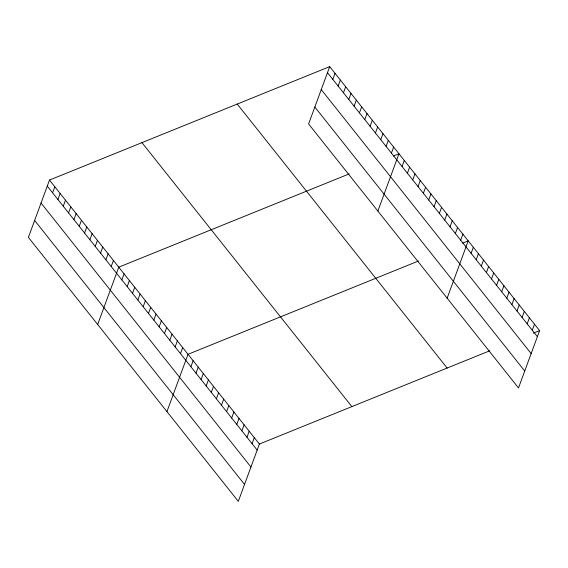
<?xml version="1.0" encoding="UTF-8"?>
<svg xmlns="http://www.w3.org/2000/svg" width="568" height="568" viewBox="0 0 568 568"><rect width="100%" height="100%" fill="white"/><g stroke="black" fill="none" stroke-linecap="round" stroke-linejoin="round"><path stroke-width="0.85" d="M329.696 66.633L308.609 123.959L518.506 387.937L539.6 330.619L329.696 66.633L49.494 180.063L28.4 237.381L238.304 501.366L259.391 444.041L489.808 350.768M52.597 192.808L54.819 186.758M57.922 199.51L60.144 193.461M63.254 206.205L65.476 200.163M68.579 212.908L70.801 206.866M73.911 219.61L76.133 213.568M79.236 226.312L81.458 220.27M84.568 233.015L86.79 226.966M89.893 239.71L92.115 233.668M95.218 246.413L97.447 240.37M100.55 253.115L102.772 247.073M105.875 259.817L108.105 253.775M111.207 266.52L113.43 260.471M97.668 324.498L118.762 267.173L349.178 173.9M121.864 279.917L124.087 273.875M127.189 286.62L129.412 280.578M132.522 293.322L134.744 287.28M137.846 300.025L140.069 293.976M143.179 306.727L145.401 300.678M148.504 313.422L150.726 307.38M153.836 320.125L156.058 314.083M159.161 326.827L161.383 320.785M164.486 333.53L166.715 327.48M169.818 340.232L172.04 334.183M175.143 346.927L177.372 340.885M180.475 353.63L182.697 347.588M166.935 411.608L188.029 354.29L418.446 261.017M190.898 366.743L193.127 360.701M195.995 373.155L198.225 367.113M201.093 379.566L203.316 373.524M206.191 385.977L208.413 379.935M211.289 392.389L213.511 386.339M332.805 79.378L335.028 73.336M216.387 398.8L218.609 392.751M338.13 86.08L340.353 80.038M221.484 405.211L223.707 399.162M343.462 92.783L345.685 86.741M226.582 411.623L228.805 405.573M231.68 418.034L233.902 411.985M348.787 99.485L351.01 93.436M236.778 424.445L239 418.396M354.112 106.188L356.342 100.138M241.876 430.849L244.098 424.807M359.445 112.883L361.667 106.841M246.974 437.261L249.196 431.219M364.77 119.585L366.999 113.543M252.071 443.672L254.294 437.63M370.102 126.288L372.324 120.246M375.427 132.99L377.656 126.941M380.759 139.692L382.981 133.643M386.084 146.388L388.306 140.346M391.416 153.09L393.638 147.048M377.876 211.069L398.963 153.75L393.432 155.987M402.073 166.495L404.295 160.453M407.398 173.197L409.62 167.148M412.73 179.893L414.952 173.851M418.055 186.595L420.277 180.553M423.38 193.297L425.61 187.255M428.712 200L430.935 193.958M434.037 206.702L436.267 200.653M439.369 213.405L441.592 207.356M444.694 220.1L446.924 214.058M450.026 226.802L452.249 220.76M455.351 233.505L457.574 227.463M460.683 240.207L462.906 234.158M447.144 298.186L468.231 240.86L462.7 243.104M471.106 253.321L473.329 247.272M476.204 259.725L478.426 253.683M481.302 266.136L483.524 260.094M486.4 272.548L488.622 266.506M491.498 278.959L493.72 272.917M496.595 285.37L498.818 279.328M501.693 291.782L503.915 285.739M506.791 298.193L509.013 292.151M511.889 304.604L514.111 298.562M516.986 311.015L519.209 304.973M522.084 317.427L524.307 311.385M527.182 323.838L529.404 317.796M532.28 330.249L534.502 324.207M533.274 333.175L539.6 330.619M327.473 72.683L537.378 336.661M321.247 89.602L531.151 353.58M314.835 107.04L524.733 371.018M237.232 104.065L447.13 368.043M141.957 142.632L351.862 406.61M49.494 180.063L259.391 444.041M47.265 186.105L257.169 450.083M41.038 203.024L250.942 467.01M34.627 220.462L244.531 484.44"/></g></svg>
